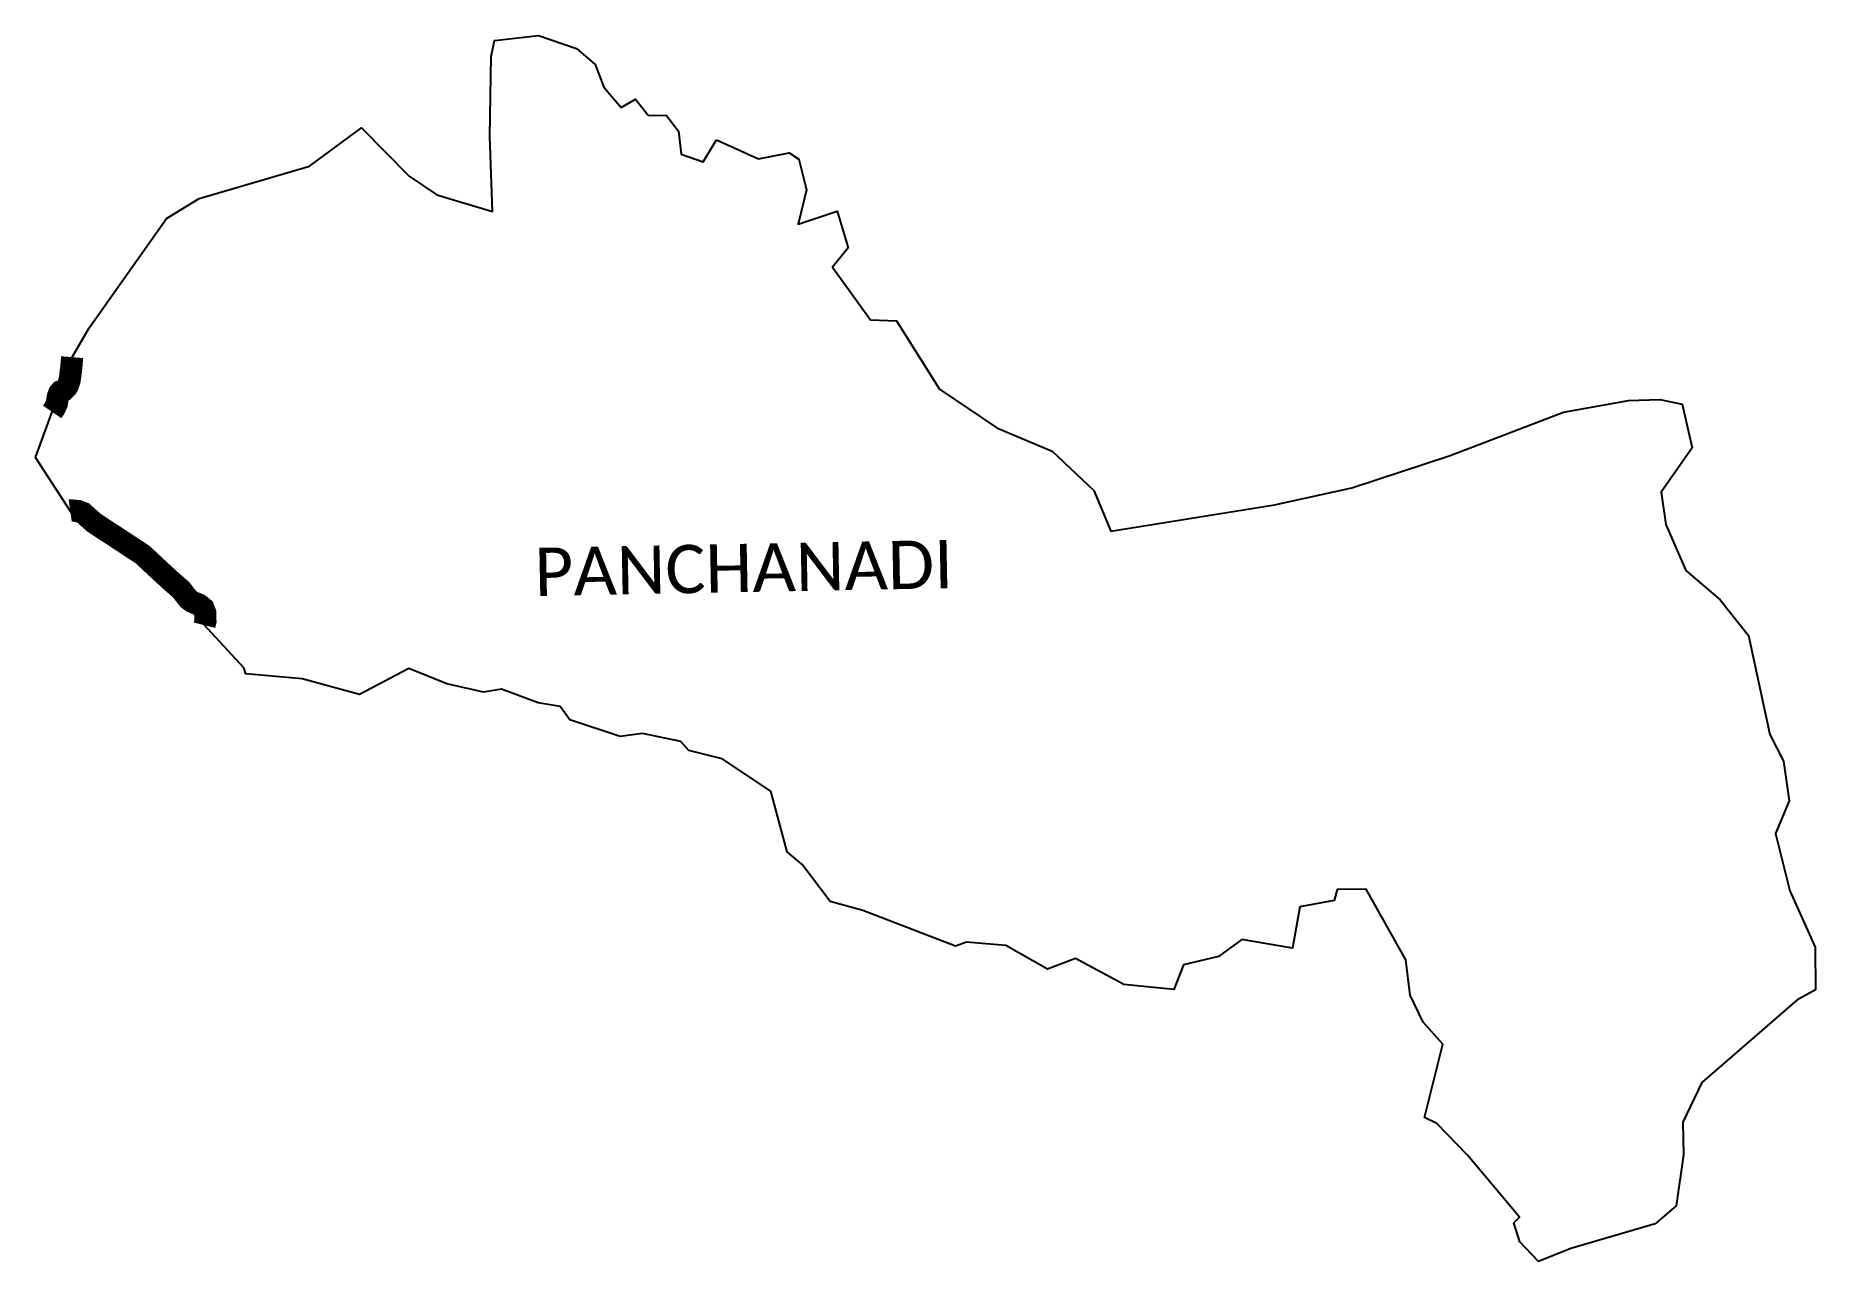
# Model space of a CAD drawing. Header units: metres. Extents: x 301363 to 305374, y 1949282 to 1952044.
import ezdxf

# ---------------------------------------------------------------- set-up
doc = ezdxf.new("R2010")
doc.units = ezdxf.units.M
doc.header["$MEASUREMENT"] = 0
doc.layers.add('NATURALLY PROTECTED', color=3, linetype='Continuous')
doc.layers.add('VILLAGE NAME', color=250, linetype='Continuous')
doc.styles.get("Standard").update_dxf_attribs({"font": 'simplex.shx'})

msp = doc.modelspace()

# ---------------------------------------------------------------- linework, layer by layer
at = {"color": 4, "flags": 128}
for points in [[(302991.6, 1951765.8), (303061.4, 1951779.4), (303082.6, 1951765.2), (303100.5, 1951696.4), (303081.3, 1951618.7), (303169.6, 1951648.3), (303193.8, 1951565.6), (303158.5, 1951522), (303244.2, 1951402.9), (303303.1, 1951400.8), (303399.5, 1951247.2), (303529.1, 1951159.9), (303653.9, 1951107.4), (303747.4, 1951018.9), (303785.9, 1950927.2), (304154.9, 1950986.1), (304329.2, 1951024.7), (304551, 1951097.8), (304806.1, 1951195.1), (304952.9, 1951221.5), (305023.3, 1951223.7), (305073.9, 1951213.3), (305096.5, 1951115), (305026.3, 1951014.9), (305037, 1950941.8), (305082.1, 1950838.8), (305159.2, 1950772.2), (305222.8, 1950692.2), (305271.1, 1950468.7), (305302.3, 1950408.7), (305315, 1950319.5), (305283.6, 1950246.1), (305316.3, 1950116.6), (305373.5, 1949989.7), (305373.9, 1949893.8), (305331.7, 1949870.4), (305118, 1949684.8), (305074.9, 1949595.1), (305076.6, 1949522), (305059.9, 1949406.7), (305012.7, 1949366), (304822.6, 1949310.7), (304750.1, 1949281.7), (304708, 1949325.4), (304694.1, 1949368.5), (304706.9, 1949381.2), (304589.5, 1949520.8), (304520.8, 1949592.7), (304492.6, 1949606.1), (304534.1, 1949770.8), (304489.6, 1949821), (304460.9, 1949881.8), (304450.7, 1949961), (304361.6, 1950120.3), (304296, 1950119.5), (304289.4, 1950094.8), (304211.8, 1950080.8), (304195.8, 1949987.7), (304081.5, 1950007.2), (304028.7, 1949969), (303949.5, 1949949.6), (303927.9, 1949894.1), (303815.4, 1949905.3), (303706.1, 1949963.8), (303643.4, 1949940.4), (303549.1, 1949993.8), (303460.9, 1950001), (303436.1, 1949991.6), (303227.2, 1950072.4), (303153.7, 1950092.5), (303090, 1950176.3), (303056.9, 1950204.5), (303019.4, 1950341.5), (302910.1, 1950413.7), (302835.2, 1950433.1), (302817.2, 1950453.4), (302730.5, 1950471.4), (302680.5, 1950464.6), (302566.6, 1950501.7), (302545.2, 1950532.3), (302495.1, 1950539.9), (302412.8, 1950571), (302372, 1950564.4), (302289.2, 1950582.8), (302203.9, 1950617.9), (302092.8, 1950558.8), (301963.4, 1950594.1), (301836.3, 1950605.7), (301832, 1950619), (301597.8, 1950872.9), (301512.4, 1950911.3), (301450.6, 1950958.2), (301362.8, 1951093.2), (301445.1, 1951319.1), (301483.4, 1951385), (301658, 1951631.5), (301731.1, 1951676.8), (301980.1, 1951749.5), (302097.5, 1951835.9), (302205, 1951726.7), (302266.7, 1951685), (302392.4, 1951647.5), (302386.1, 1951817.2), (302389.8, 1951996.4), (302396.8, 1952032.3), (302495.8, 1952043.7), (302581.6, 1952014.6), (302623.9, 1951978.8), (302643.3, 1951927.7), (302682.8, 1951881.8), (302714.7, 1951900.5), (302743.3, 1951864.4), (302784.6, 1951863.6), (302811.9, 1951828.4), (302817.6, 1951776.5), (302867.5, 1951759.1), (302897, 1951808.7)], [(302897, 1951808.7), (302991.6, 1951765.8)]]:
    msp.add_lwpolyline(points, dxfattribs=at)
at = {"layer": 'NATURALLY PROTECTED', "const_width": 50, "flags": 128}
for points in [[(301445.1, 1951319.1), (301443.3, 1951297.6), (301441.1, 1951279.3), (301439.5, 1951267.5), (301435.5, 1951255.2), (301432.3, 1951250.1), (301426.5, 1951244.5), (301419.4, 1951242.2), (301417.6, 1951240.1), (301415.8, 1951238.1), (301412.9, 1951230), (301410.5, 1951214.3), (301404.9, 1951202.7), (301400.1, 1951195.7)], [(301440.7, 1950973.5), (301442.8, 1950973.8), (301458.9, 1950972.3), (301469.9, 1950968.1), (301475.4, 1950963.1), (301480.9, 1950958.1), (301493.2, 1950947.1), (301516.4, 1950931.5), (301542.7, 1950914.6), (301573.3, 1950894.3), (301604, 1950874.2), (301636.8, 1950843.6), (301667.1, 1950815.6), (301690.8, 1950795), (301706.9, 1950774.1), (301715, 1950768.1), (301731.1, 1950761.6), (301741.2, 1950753.5), (301745, 1950743.4), (301745.5, 1950723.9), (301743.3, 1950715.2)]]:
    msp.add_lwpolyline(points, dxfattribs=at)

# ---------------------------------------------------------------- texts
at = {"layer": 'VILLAGE NAME', "insert": (302485.9, 1950889.4), "char_height": 108.748, "attachment_point": 1, "rotation": 1.1028}
msp.add_mtext_dynamic_manual_height_columns('{\\fCalibri|b0|i0|c0|p34;PANCHANADI}', width=1571.314, gutter_width=543.7, heights=[0], dxfattribs=at)

doc.saveas('drawing.dxf')
